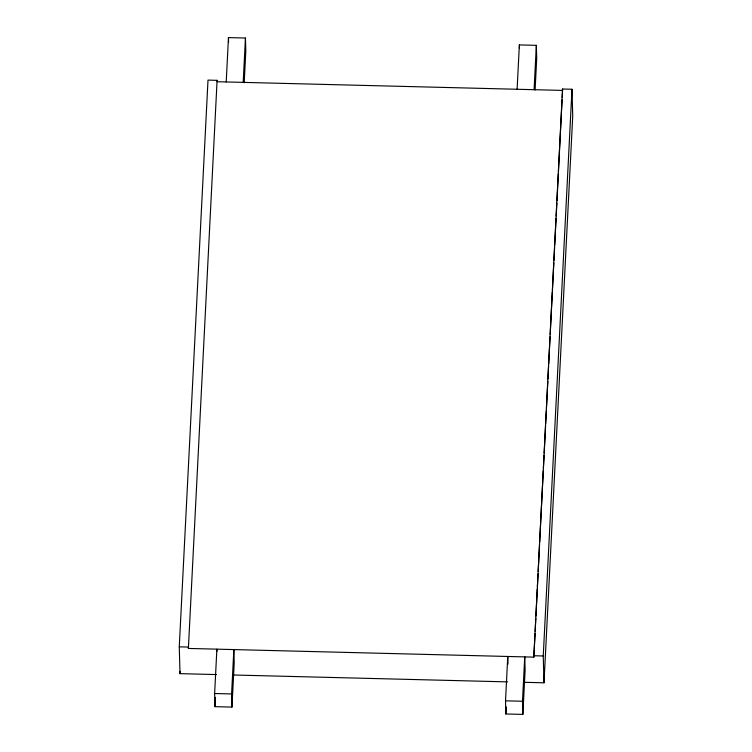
<?xml version="1.0" encoding="UTF-8"?>
<svg xmlns="http://www.w3.org/2000/svg" width="752" height="752" viewBox="0 0 752 752"><rect width="100%" height="100%" fill="white"/><g stroke="black" fill="none" stroke-linecap="round" stroke-linejoin="round"><path stroke-width="1.13" d="M216.416 674.563L180.01 673.651L179.267 646.833L208.003 80.107L217.093 80.342L217.131 81.724L562.571 90.409L562.214 97.44M180.01 673.651L180.132 671.31M535.02 633.663L533.835 657.126L188.395 648.44L217.093 80.342M226.22 81.949L228.467 37.6L245.443 38.023L245.81 51.174L244.212 82.692M243.187 82.382L245.443 38.023M231.964 707.087L231.597 693.936L233.844 649.587L234.21 662.738L231.964 707.087L214.997 706.664L214.63 693.513L216.877 649.164L216.943 651.354M214.997 706.664L215.467 697.33M517.113 89.262L519.369 44.913L536.336 45.336L536.702 58.487L535.104 90.005M534.089 89.685L536.336 45.336M522.856 714.4L522.49 701.249L524.736 656.9L525.112 670.051L522.856 714.4L505.889 713.977L505.523 700.826L507.769 656.468L507.985 664.138M505.889 713.977L506.246 706.974M533.835 657.126L562.534 89.018L571.99 89.262L572.733 116.081L543.997 682.797L524.041 682.299M535.142 631.313L535.791 618.407M535.913 616.057L537.285 589.07M537.398 586.729L538.056 573.823M538.178 571.473L539.541 544.486M539.663 542.136L543.292 470.564M543.414 468.214L544.063 455.308M544.185 452.967L545.548 425.98M545.67 423.63L546.328 410.724M546.441 408.383L547.813 381.396M547.935 379.046L548.584 366.139M548.706 363.789L550.069 336.802M550.191 334.461L552.335 292.218M552.457 289.868L553.82 262.89M553.942 260.54L554.6 247.634M554.713 245.284L556.085 218.296M556.198 215.956L556.856 203.049M556.978 200.699L558.341 173.712M558.463 171.362L562.092 99.79M543.997 682.797L543.245 655.979L571.99 89.262M179.267 646.833L188.357 647.058L188.395 648.44M533.788 655.744L543.245 655.979M234.022 675.014L507.6 681.885M214.63 693.513L231.597 693.936M505.523 700.826L522.49 701.249M562.534 89.018L562.571 90.409M519.369 44.913L519.453 48.194M228.467 37.6L228.589 41.98"/></g></svg>
